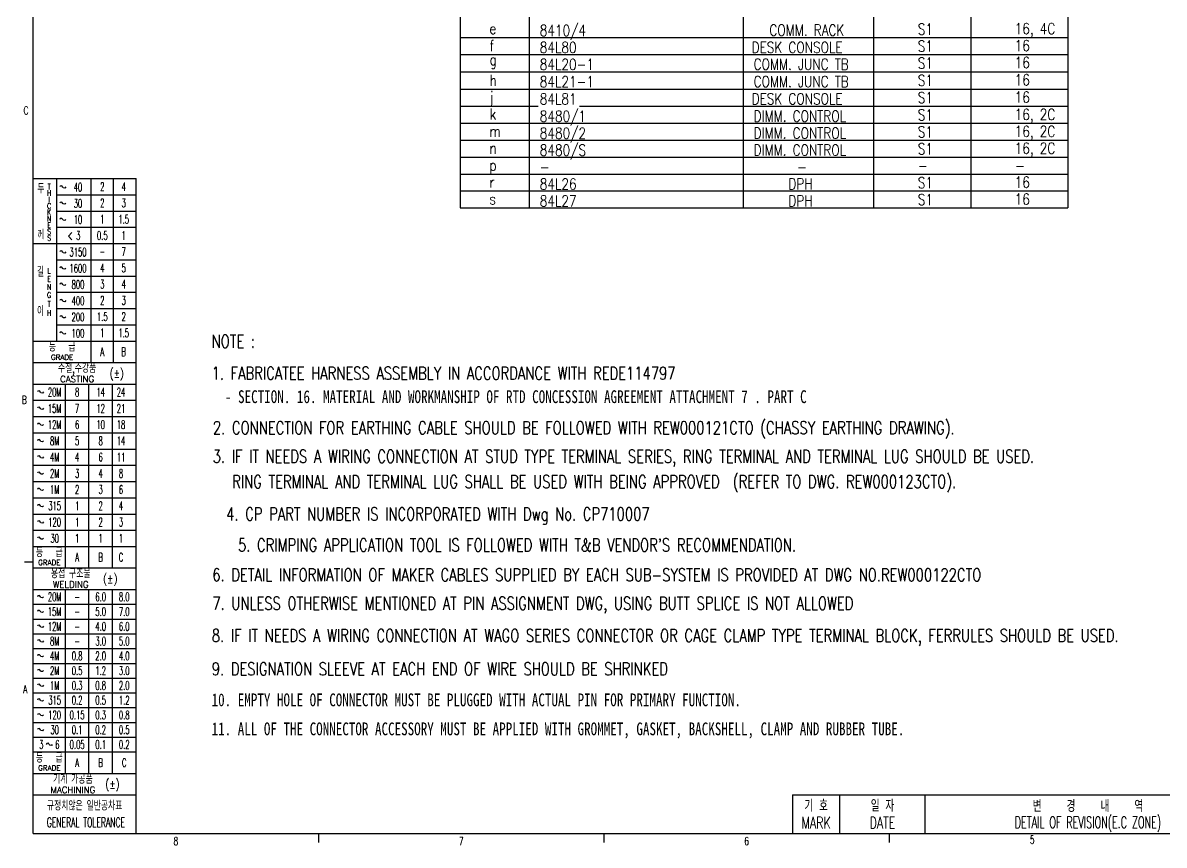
# Model space of a CAD drawing. Extents: x 260 to 819, y -886 to -454.
# Drawn here: x 270.6 to 537.3, y -875.6 to -683.5 of the extents above; entities that cross this region are included whole.
import ezdxf
from ezdxf.enums import TextEntityAlignment as Align

# ---------------------------------------------------------------- set-up
doc = ezdxf.new("R2010")
doc.units = 0
doc.header["$LTSCALE"] = 150
doc.header["$MEASUREMENT"] = 0
doc.linetypes.add('DASHED', pattern=[0.75, 0.5, -0.25])
doc.layers.get('0').update_dxf_attribs({"color": 6, "linetype": 'CONTINUOUS'})
doc.layers.add('현배선도', color=7, linetype='CONTINUOUS')
doc.styles.add('ROMANS', font='txt', dxfattribs={"height": 0.2})
doc.styles.get("Standard").update_dxf_attribs({"font": 'romans.shx', "width": 0.8, "bigfont": 'whgtxt.shx'})

# ---------------------------------------------------------------- blocks, each defined once
blk = doc.blocks.new('ansi-c')
at = {"color": 5, "linetype": 'Continuous'}
for p, q in [((-56.4, 358.06), (-56.4, 764.46)), ((-56.4, 511.06), (-32.4, 511.06)), ((-32.4, 358.06), (-32.4, 511.06)), ((-56.4, 463.06), (-32.4, 463.06)), ((-56.4, 415.06), (-32.4, 415.06)), ((-56.4, 367.06), (-32.4, 367.06)), ((121, 367.06), (283.5, 367.06)), ((-56.4, 358.06), (477, 358.06))]:
    blk.add_line(p, q, dxfattribs=at)
at = {"color": 210, "linetype": 'Continuous'}
for p, q in [((-50.9, 473.11), (-50.9, 511.06)), ((-42.9, 468.09), (-42.9, 511.06)), ((-37.65, 468.09), (-37.65, 511.06)), ((-50.9, 507.27), (-32.4, 507.27)), ((-50.9, 503.47), (-32.4, 503.47)), ((-50.9, 499.68), (-32.4, 499.68)), ((-56.4, 495.88), (-32.4, 495.88)), ((-50.9, 492.09), (-32.4, 492.09)), ((-50.9, 488.29), (-32.4, 488.29)), ((-50.9, 484.5), (-32.4, 484.5)), ((-50.9, 480.7), (-32.4, 480.7)), ((-50.9, 476.91), (-32.4, 476.91)), ((-56.4, 473.11), (-32.4, 473.11)), ((-56.4, 468.09), (-32.4, 468.09)), ((-48.9, 420.09), (-48.9, 463.06)), ((-43.4, 420.09), (-43.4, 463.06)), ((-37.9, 420.09), (-37.9, 463.06)), ((-56.4, 459.27), (-32.4, 459.27)), ((-56.4, 455.47), (-32.4, 455.47)), ((-56.4, 451.68), (-32.4, 451.68)), ((-56.4, 447.88), (-32.4, 447.88)), ((-56.4, 444.09), (-32.4, 444.09)), ((-56.4, 440.29), (-32.4, 440.29)), ((-56.4, 436.5), (-32.4, 436.5)), ((-56.4, 432.7), (-32.4, 432.7)), ((-56.4, 428.91), (-32.4, 428.91)), ((-56.4, 425.11), (-32.4, 425.11)), ((-58.45, 421.56), (-56.4, 421.56)), ((-56.4, 420.09), (-32.4, 420.09)), ((-48.9, 372.09), (-48.9, 415.06)), ((-43.4, 372.09), (-43.4, 415.06)), ((-37.9, 372.09), (-37.9, 415.06)), ((-56.4, 411.61), (-32.4, 411.61)), ((-56.4, 408.16), (-32.4, 408.16)), ((-56.4, 404.71), (-32.4, 404.71)), ((-56.4, 401.26), (-32.4, 401.26)), ((-56.4, 397.81), (-32.4, 397.81)), ((-56.4, 394.36), (-32.4, 394.36)), ((-56.4, 390.91), (-32.4, 390.91)), ((-56.4, 387.46), (-32.4, 387.46)), ((-56.4, 384.01), (-32.4, 384.01)), ((-56.4, 380.56), (-32.4, 380.56)), ((-56.4, 377.11), (-32.4, 377.11)), ((-56.4, 372.09), (-32.4, 372.09)), ((132, 358.06), (132, 367.06)), ((152, 358.06), (152, 367.06)), ((10.28, 355.96), (10.28, 358.06)), ((76.95, 355.96), (76.95, 358.06)), ((143.63, 355.96), (143.63, 358.06))]:
    blk.add_line(p, q, dxfattribs=at)
at = {"color": 5, "linetype": 'DASHED'}
blk.add_line((121, 367.06), (121, 358.06), dxfattribs=at)
at = {"color": 130, "linetype": 'Continuous'}
for points in [[(-48.8, 509.12), (-49.02, 508.86), (-49.41, 508.93), (-49.5, 509.08), (-49.5, 509.08), (-49.69, 509.37), (-50.1, 509.31), (-50.2, 509.12)], [(-48.8, 505.32), (-49.02, 505.06), (-49.41, 505.14), (-49.5, 505.28), (-49.5, 505.28), (-49.69, 505.58), (-50.1, 505.52), (-50.2, 505.32)], [(-48.8, 501.53), (-49.02, 501.27), (-49.41, 501.34), (-49.5, 501.49), (-49.5, 501.49), (-49.69, 501.78), (-50.1, 501.72), (-50.2, 501.53)], [(-48.8, 493.94), (-49.02, 493.68), (-49.41, 493.75), (-49.5, 493.9), (-49.5, 493.9), (-49.69, 494.19), (-50.1, 494.13), (-50.2, 493.94)], [(-48.8, 490.14), (-49.02, 489.88), (-49.41, 489.96), (-49.5, 490.1), (-49.5, 490.1), (-49.69, 490.4), (-50.1, 490.34), (-50.2, 490.14)], [(-48.8, 486.35), (-49.02, 486.09), (-49.41, 486.16), (-49.5, 486.31), (-49.5, 486.31), (-49.69, 486.6), (-50.1, 486.54), (-50.2, 486.35)], [(-48.8, 482.55), (-49.02, 482.29), (-49.41, 482.37), (-49.5, 482.51), (-49.5, 482.51), (-49.69, 482.81), (-50.1, 482.75), (-50.2, 482.55)], [(-48.8, 478.76), (-49.02, 478.5), (-49.41, 478.57), (-49.5, 478.72), (-49.5, 478.72), (-49.69, 479.01), (-50.1, 478.95), (-50.2, 478.76)], [(-48.8, 474.96), (-49.02, 474.7), (-49.41, 474.78), (-49.5, 474.92), (-49.5, 474.92), (-49.69, 475.22), (-50.1, 475.16), (-50.2, 474.96)], [(-54.05, 461.21), (-54.27, 460.95), (-54.66, 461.02), (-54.75, 461.17), (-54.75, 461.17), (-54.94, 461.46), (-55.35, 461.4), (-55.45, 461.21)], [(-54.05, 457.41), (-54.27, 457.15), (-54.66, 457.22), (-54.75, 457.37), (-54.75, 457.37), (-54.94, 457.66), (-55.35, 457.61), (-55.45, 457.41)], [(-54.05, 453.62), (-54.27, 453.36), (-54.66, 453.43), (-54.75, 453.58), (-54.75, 453.58), (-54.94, 453.87), (-55.35, 453.81), (-55.45, 453.62)], [(-54.05, 449.82), (-54.27, 449.56), (-54.66, 449.63), (-54.75, 449.78), (-54.75, 449.78), (-54.94, 450.07), (-55.35, 450.02), (-55.45, 449.82)], [(-54.05, 446.03), (-54.27, 445.77), (-54.66, 445.84), (-54.75, 445.99), (-54.75, 445.99), (-54.94, 446.28), (-55.35, 446.22), (-55.45, 446.03)], [(-54.05, 442.23), (-54.27, 441.97), (-54.66, 442.04), (-54.75, 442.19), (-54.75, 442.19), (-54.94, 442.48), (-55.35, 442.43), (-55.45, 442.23)], [(-54.05, 438.44), (-54.27, 438.18), (-54.66, 438.25), (-54.75, 438.4), (-54.75, 438.4), (-54.94, 438.69), (-55.35, 438.63), (-55.45, 438.44)], [(-54.05, 434.64), (-54.27, 434.38), (-54.66, 434.45), (-54.75, 434.6), (-54.75, 434.6), (-54.94, 434.89), (-55.35, 434.84), (-55.45, 434.64)], [(-54.05, 430.85), (-54.27, 430.59), (-54.66, 430.66), (-54.75, 430.81), (-54.75, 430.81), (-54.94, 431.1), (-55.35, 431.04), (-55.45, 430.85)], [(-54.05, 427.05), (-54.27, 426.79), (-54.66, 426.86), (-54.75, 427.01), (-54.75, 427.01), (-54.94, 427.3), (-55.35, 427.25), (-55.45, 427.05)], [(-54.05, 413.38), (-54.27, 413.12), (-54.66, 413.19), (-54.75, 413.34), (-54.75, 413.34), (-54.94, 413.63), (-55.35, 413.57), (-55.45, 413.38)], [(-54.05, 409.93), (-54.27, 409.67), (-54.66, 409.74), (-54.75, 409.89), (-54.75, 409.89), (-54.94, 410.18), (-55.35, 410.12), (-55.45, 409.93)], [(-54.05, 406.48), (-54.27, 406.22), (-54.66, 406.29), (-54.75, 406.44), (-54.75, 406.44), (-54.94, 406.73), (-55.35, 406.67), (-55.45, 406.48)], [(-54.05, 403.03), (-54.27, 402.77), (-54.66, 402.84), (-54.75, 402.99), (-54.75, 402.99), (-54.94, 403.28), (-55.35, 403.22), (-55.45, 403.03)], [(-54.05, 399.58), (-54.27, 399.32), (-54.66, 399.39), (-54.75, 399.54), (-54.75, 399.54), (-54.94, 399.83), (-55.35, 399.77), (-55.45, 399.58)], [(-54.05, 396.13), (-54.27, 395.87), (-54.66, 395.94), (-54.75, 396.09), (-54.75, 396.09), (-54.94, 396.38), (-55.35, 396.32), (-55.45, 396.13)], [(-54.05, 392.68), (-54.27, 392.42), (-54.66, 392.49), (-54.75, 392.64), (-54.75, 392.64), (-54.94, 392.93), (-55.35, 392.87), (-55.45, 392.68)], [(-54.05, 389.23), (-54.27, 388.97), (-54.66, 389.04), (-54.75, 389.19), (-54.75, 389.19), (-54.94, 389.48), (-55.35, 389.42), (-55.45, 389.23)], [(-54.05, 385.78), (-54.27, 385.52), (-54.66, 385.59), (-54.75, 385.74), (-54.75, 385.74), (-54.94, 386.03), (-55.35, 385.97), (-55.45, 385.78)], [(-54.05, 382.33), (-54.27, 382.07), (-54.66, 382.14), (-54.75, 382.29), (-54.75, 382.29), (-54.94, 382.58), (-55.35, 382.52), (-55.45, 382.33)], [(-51.95, 378.88), (-52.17, 378.62), (-52.56, 378.69), (-52.65, 378.84), (-52.65, 378.84), (-52.84, 379.13), (-53.25, 379.07), (-53.35, 378.88)]]:
    blk.add_lwpolyline(points, dxfattribs=at)
for s, height, width, p in [('C', 1.9, 0.655684, (-58.09, 527)), ('두', 2, 0.65, (-54.6, 508.66)), ('T', 1.3, 0.797385, (-52.7, 509.19)), ('40', 2, 0.582, (-45.95, 509.08)), ('2', 2, 0.582, (-40.27, 509.17)), ('4', 2, 0.582, (-35.27, 509.17)), ('H', 1.3, 0.797385, (-52.7, 507.69)), ('I', 1.3, 0.797385, (-52.7, 506.19)), ('C', 1.3, 0.797385, (-52.7, 504.69)), ('30', 2, 0.582, (-45.95, 505.28)), ('2', 2, 0.582, (-40.27, 505.37)), ('3', 2, 0.582, (-35.27, 505.37)), ('N', 1.3, 0.797385, (-52.7, 501.69)), ('K', 1.3, 0.797385, (-52.7, 503.19)), ('10', 2, 0.582, (-45.95, 501.49)), ('1', 2, 0.582, (-40.27, 501.58)), ('1.5', 2, 0.582, (-35.27, 501.58)), ('께', 2, 0.65, (-54.6, 497.89)), ('S', 1.3, 0.797385, (-52.7, 498.69)), ('E', 1.3, 0.797385, (-52.7, 500.19)), ('< 3', 2, 0.582, (-46.9, 497.78)), ('0.5', 2, 0.582, (-40.27, 497.78)), ('1', 2, 0.582, (-35.27, 497.78)), ('S', 1.3, 0.797385, (-52.7, 497.19)), ('3150', 2, 0.582, (-45.95, 493.9)), ('-', 2, 0.582, (-40.27, 493.99)), ('7', 2, 0.582, (-35.27, 493.99)), ('1600', 2, 0.582, (-45.95, 490.1)), ('4', 2, 0.582, (-40.27, 490.19)), ('5', 2, 0.582, (-35.27, 490.19)), ('길', 2, 0.65, (-54.7, 489.19)), ('E', 1.3, 0.797385, (-52.7, 487.63)), ('L', 1.3, 0.797385, (-52.7, 489.52)), ('N', 1.3, 0.797385, (-52.7, 485.74)), ('800', 2, 0.582, (-45.95, 486.31)), ('3', 2, 0.582, (-40.27, 486.4)), ('4', 2, 0.582, (-35.27, 486.4)), ('G', 1.3, 0.797385, (-52.7, 483.86)), ('400', 2, 0.582, (-45.95, 482.51)), ('2', 2, 0.582, (-40.27, 482.6)), ('3', 2, 0.582, (-35.27, 482.6)), ('이', 2, 0.65, (-54.7, 480.01)), ('T', 1.3, 0.797385, (-52.7, 481.77)), ('H', 1.3, 0.797385, (-52.7, 479.68)), ('200', 2, 0.582, (-45.95, 478.72)), ('1.5', 2, 0.582, (-40.27, 478.81)), ('2', 2, 0.582, (-35.27, 478.81)), ('100', 2, 0.582, (-45.95, 474.92)), ('1', 2, 0.582, (-40.27, 475.01)), ('1.5', 2, 0.582, (-35.27, 475.01)), ('등   급', 2, 0.65, (-49.65, 471.68)), ('GRADE', 1.2, 1.015333, (-49.65, 469.32)), ('A', 2, 0.582, (-40.27, 470.6)), ('B', 2, 0.582, (-35.27, 470.6)), ('주철,주강품', 2, 0.65, (-46.15, 466.71)), ('(±)', 2, 0.782, (-36.9, 465.58)), ('CASTING', 1.5, 0.982, (-46.15, 464.24)), ('20M', 2, 0.582, (-51.4, 461.17)), ('8', 2, 0.582, (-46.15, 461.17)), ('14', 2, 0.582, (-40.65, 461.17)), ('24', 2, 0.582, (-35.9, 461.17)), ('B', 1.9, 0.655684, (-58.49, 459.39)), ('15M', 2, 0.582, (-51.4, 457.37)), ('7', 2, 0.582, (-46.15, 457.37)), ('12', 2, 0.582, (-40.65, 457.37)), ('21', 2, 0.582, (-35.9, 457.37)), ('12M', 2, 0.582, (-51.4, 453.58)), ('6', 2, 0.582, (-46.15, 453.58)), ('10', 2, 0.582, (-40.65, 453.58)), ('18', 2, 0.582, (-35.9, 453.58)), ('8M', 2, 0.582, (-51.4, 449.78)), ('5', 2, 0.582, (-46.15, 449.78)), ('8', 2, 0.582, (-40.65, 449.78)), ('14', 2, 0.582, (-35.9, 449.78)), ('4M', 2, 0.582, (-51.4, 445.99)), ('4', 2, 0.582, (-46.15, 445.99)), ('6', 2, 0.582, (-40.65, 445.99)), ('11', 2, 0.582, (-35.9, 445.99)), ('2M', 2, 0.582, (-51.4, 442.19)), ('3', 2, 0.582, (-46.15, 442.19)), ('4', 2, 0.582, (-40.65, 442.19)), ('8', 2, 0.582, (-35.9, 442.19)), ('1M', 2, 0.582, (-51.4, 438.4)), ('2', 2, 0.582, (-46.15, 438.4)), ('3', 2, 0.582, (-40.65, 438.4)), ('6', 2, 0.582, (-35.9, 438.4)), ('315', 2, 0.582, (-51.4, 434.6)), ('1', 2, 0.582, (-46.15, 434.6)), ('2', 2, 0.582, (-40.65, 434.6)), ('4', 2, 0.582, (-35.9, 434.6)), ('120', 2, 0.582, (-51.4, 430.81)), ('1', 2, 0.582, (-46.15, 430.81)), ('2', 2, 0.582, (-40.65, 430.81)), ('3', 2, 0.582, (-35.9, 430.81)), ('30', 2, 0.582, (-51.4, 427.01)), ('1', 2, 0.582, (-46.15, 427.01)), ('1', 2, 0.582, (-40.65, 427.01)), ('1', 2, 0.582, (-35.9, 427.01)), ('등   급', 2, 0.65, (-52.65, 423.64)), ('GRADE', 1.2, 1.015333, (-52.65, 421.36)), ('A', 2, 0.582, (-46.15, 422.6)), ('B', 2, 0.582, (-40.65, 422.6)), ('C', 2, 0.582, (-35.9, 422.6)), ('용접 구조물', 2, 0.65, (-47.65, 418.71)), ('(±)', 2, 0.782, (-38.4, 417.58)), ('WELDING', 1.5, 0.982, (-47.65, 416.24)), ('20M', 2, 0.582, (-51.4, 413.34)), ('6.0', 2, 0.582, (-40.65, 413.34)), ('8.0', 2, 0.582, (-35.15, 413.34)), ('15M', 2, 0.582, (-51.4, 409.89)), ('-', 2, 0.582, (-46.15, 413.34)), ('5.0', 2, 0.582, (-40.65, 409.89)), ('7.0', 2, 0.582, (-35.15, 409.89)), ('-', 2, 0.582, (-46.15, 409.89)), ('12M', 2, 0.582, (-51.4, 406.44)), ('-', 2, 0.582, (-46.15, 406.44)), ('4.0', 2, 0.582, (-40.65, 406.44)), ('6.0', 2, 0.582, (-35.15, 406.44)), ('8M', 2, 0.582, (-51.4, 402.99)), ('-', 2, 0.582, (-46.15, 402.99)), ('3.0', 2, 0.582, (-40.65, 402.99)), ('5.0', 2, 0.582, (-35.15, 402.99)), ('4M', 2, 0.582, (-51.4, 399.54)), ('0.8', 2, 0.582, (-46.15, 399.54)), ('2.0', 2, 0.582, (-40.65, 399.54)), ('4.0', 2, 0.582, (-35.15, 399.54)), ('2M', 2, 0.582, (-51.4, 396.09)), ('0.5', 2, 0.582, (-46.15, 396.09)), ('1.2', 2, 0.582, (-40.65, 396.09)), ('3.0', 2, 0.582, (-35.15, 396.09)), ('A', 1.9, 0.655684, (-58.29, 391.77)), ('1M', 2, 0.582, (-51.4, 392.64)), ('0.3', 2, 0.582, (-46.15, 392.64)), ('0.8', 2, 0.582, (-40.65, 392.64)), ('2.0', 2, 0.582, (-35.15, 392.64)), ('315', 2, 0.582, (-51.4, 389.19)), ('0.2', 2, 0.582, (-46.15, 389.19)), ('0.5', 2, 0.582, (-40.65, 389.19)), ('1.2', 2, 0.582, (-35.15, 389.19)), ('120', 2, 0.582, (-51.4, 385.74)), ('0.15', 2, 0.582, (-46.15, 385.74)), ('0.3', 2, 0.582, (-40.65, 385.74)), ('0.8', 2, 0.582, (-35.15, 385.74)), ('30', 2, 0.582, (-51.4, 382.29)), ('0.1', 2, 0.582, (-46.15, 382.29)), ('0.2', 2, 0.582, (-40.65, 382.29)), ('0.5', 2, 0.582, (-35.15, 382.29)), ('3', 2, 0.582, (-54.52, 378.84)), ('6', 2, 0.582, (-50.77, 378.84)), ('0.05', 2, 0.582, (-46.15, 378.84)), ('0.1', 2, 0.582, (-40.65, 378.84)), ('0.2', 2, 0.582, (-35.15, 378.84)), ('등   급', 2, 0.65, (-52.65, 375.64)), ('GRADE', 1.2, 1.015333, (-52.65, 373.36)), ('A', 2, 0.582, (-46.15, 374.6)), ('B', 2, 0.582, (-40.65, 374.6)), ('C', 2, 0.582, (-35.15, 374.6)), ('기계 가공품', 2, 0.65, (-47.15, 370.71)), ('(±)', 2, 0.782, (-37.9, 369.58)), ('MACHINING', 1.5, 0.982, (-47.15, 368.24)), ('규정치않은 일반공차표', 2, 0.65, (-44.4, 364.46)), ('기 호', 2.8, 0.7, (126.5, 364.56)), ('일 자', 2.8, 0.7, (142, 364.56)), ('변    경    내    역', 2.8, 0.7, (190, 364.46)), ('GENERAL TOLERANCE', 2.2, 0.591091, (-44.1, 360.66)), ('MARK', 2.7, 0.700519, (126.5, 360.56)), ('DATE', 2.7, 0.700519, (142, 360.56)), ('DETAIL OF REVISION(E.C ZONE)', 2.7, 0.607926, (190, 360.66)), ('5', 1.9, 0.655684, (176.97, 356.61)), ('8', 1.9, 0.655684, (-23.08, 356.28)), ('7', 1.9, 0.655684, (43.6, 356.28)), ('6', 1.9, 0.655684, (110.27, 356.28))]:
    blk.add_text(s, height=height, dxfattribs=dict(at, width=width)).set_placement(p, align=Align.MIDDLE_CENTER)

msp = doc.modelspace()

# ---------------------------------------------------------------- linework, layer by layer
at = {"layer": '현배선도', "color": 0}
for p, q in [((388.95, -574.07), (388.95, -726.74)), ((388.95, -602.91), (388.95, -726.74)), ((372.79, -679), (372.79, -690.88)), ((438.89, -679), (438.89, -690.88)), ((469.33, -679), (469.33, -690.88)), ((492.06, -679), (492.06, -690.88)), ((514.79, -679), (514.79, -690.88)), ((372.79, -686.92), (404.19, -686.92)), ((390.71, -686.92), (469.33, -686.92)), ((469.33, -686.92), (492.06, -686.92)), ((492.06, -686.92), (514.79, -686.92)), ((372.79, -690.88), (401.3, -690.88)), ((372.79, -690.88), (372.79, -694.92)), ((388.95, -690.88), (388.95, -694.92)), ((391.05, -690.88), (469.33, -690.88)), ((438.89, -690.88), (438.89, -694.92)), ((469.33, -690.88), (492.06, -690.88)), ((469.33, -690.88), (469.33, -694.92)), ((492.06, -690.88), (514.79, -690.88)), ((492.06, -690.88), (492.06, -694.92)), ((514.79, -690.88), (514.79, -694.92)), ((372.79, -694.92), (405.23, -694.92)), ((372.79, -694.92), (372.79, -698.96)), ((388.95, -694.92), (388.95, -698.96)), ((391.05, -694.92), (469.33, -694.92)), ((438.89, -694.92), (438.89, -698.96)), ((469.33, -694.92), (492.06, -694.92)), ((469.33, -694.92), (469.33, -698.96)), ((492.06, -694.92), (514.79, -694.92)), ((492.06, -694.92), (492.06, -698.96)), ((514.79, -694.92), (514.79, -698.96)), ((372.79, -698.96), (405.23, -698.96)), ((372.79, -698.96), (372.79, -703)), ((388.95, -698.96), (388.95, -703)), ((391.05, -698.96), (469.33, -698.96)), ((438.89, -698.96), (438.89, -703)), ((469.33, -698.96), (492.06, -698.96)), ((469.33, -698.96), (469.33, -703)), ((492.06, -698.96), (514.79, -698.96)), ((492.06, -698.96), (492.06, -703)), ((514.79, -698.96), (514.79, -703)), ((372.79, -703), (391.05, -703)), ((372.79, -703), (372.79, -706.96)), ((388.95, -703), (388.95, -706.96)), ((400.71, -703), (469.33, -703)), ((438.89, -703), (438.89, -706.96)), ((469.33, -703), (492.06, -703)), ((469.33, -703), (469.33, -706.96)), ((492.06, -703), (514.79, -703)), ((492.06, -703), (492.06, -706.96)), ((514.79, -703), (514.79, -706.96)), ((372.79, -706.96), (403.51, -706.96)), ((372.79, -706.96), (372.79, -710.91)), ((388.95, -706.96), (388.95, -710.91)), ((403.51, -706.96), (469.33, -706.96)), ((438.89, -706.96), (438.89, -710.91)), ((469.33, -706.96), (492.06, -706.96)), ((469.33, -706.96), (469.33, -710.91)), ((492.06, -706.96), (514.79, -706.96)), ((492.06, -706.96), (492.06, -710.91)), ((514.79, -706.96), (514.79, -710.91)), ((372.79, -710.91), (404.1, -710.91)), ((372.79, -710.91), (372.79, -726.74)), ((388.95, -710.91), (388.95, -714.87)), ((390.71, -710.91), (469.33, -710.91)), ((438.89, -710.91), (438.89, -726.74)), ((469.33, -710.91), (492.06, -710.91)), ((469.33, -710.91), (469.33, -726.74)), ((492.06, -710.91), (514.79, -710.91)), ((492.06, -710.91), (492.06, -726.74)), ((514.79, -710.91), (514.79, -726.74)), ((372.79, -714.87), (404.1, -714.87)), ((390.71, -714.87), (469.33, -714.87)), ((469.33, -714.87), (492.06, -714.87)), ((492.06, -714.87), (514.79, -714.87)), ((372.79, -718.83), (469.33, -718.83)), ((381.86, -718.83), (469.33, -718.83)), ((469.33, -718.83), (492.06, -718.83)), ((492.06, -718.83), (514.79, -718.83)), ((372.79, -722.79), (401.3, -722.79)), ((391.05, -722.79), (469.33, -722.79)), ((469.33, -722.79), (492.06, -722.79)), ((492.06, -722.79), (514.79, -722.79)), ((372.79, -726.74), (401.3, -726.74)), ((391.05, -726.74), (469.33, -726.74)), ((469.33, -726.74), (492.06, -726.74)), ((492.06, -726.74), (514.79, -726.74))]:
    msp.add_line(p, q, dxfattribs=at)

# ---------------------------------------------------------------- block references
at = {"linetype": 'DASHED'}
msp.add_blockref('ansi-c', (329.46, -1230.96), dxfattribs=at)
msp.add_blockref('ansi-c', (329.46, -1230.96), dxfattribs=at)

# ---------------------------------------------------------------- texts
at = {"color": 7, "width": 0.75}
for s, p in [('NOTE : ', (314.73, -757.92)), ('1. FABRICATEE HARNESS ASSEMBLY IN ACCORDANCE WITH REDE114797', (314.73, -765.36)), ('2. CONNECTION FOR EARTHING CABLE SHOULD BE FOLLOWED WITH REW000121CTO (CHASSY EARTHING DRAWING).', (315.03, -778.12)), ('3. IF IT NEEDS A WIRING CONNECTION AT STUD TYPE TERMINAL SERIES, RING TERMINAL AND TERMINAL LUG SHOULD BE USED.', (314.98, -784.8)), ('RING TERMINAL AND TERMINAL LUG SHALL BE USED WITH BEING APPROVED  (REFER TO DWG. REW000123CTO).', (319.53, -790.69)), ('6. DETAIL INFORMATION OF MAKER CABLES SUPPLIED BY EACH SUB-SYSTEM IS PROVIDED AT DWG NO.REW000122CTO', (314.89, -812.47)), ('7. UNLESS OTHERWISE MENTIONED AT PIN ASSIGNMENT DWG, USING BUTT SPLICE IS NOT ALLOWED ', (314.89, -819.12)), ('8. IF IT NEEDS A WIRING CONNECTION AT WAGO SERIES CONNECTOR OR CAGE CLAMP TYPE TERMINAL BLOCK, FERRULES SHOULD BE USED.', (314.77, -826.64)), ('9. DESIGNATION SLEEVE AT EACH END OF WIRE SHOULD BE SHRINKED', (314.77, -834.44))]:
    msp.add_text(s, height=3, dxfattribs=at).set_placement(p, align=Align.MIDDLE_LEFT)
at = {"color": 255, "linetype": 'Continuous', "width": 0.75}
for s, p in [('4. CP PART NUMBER IS INCORPORATED WITH Dwg No. CP710007', (367.59, -798.24)), ("5. CRIMPING APPLICATION TOOL IS FOLLOWED WITH T&B VENDOR'S RECOMMENDATION.", (386.08, -805.51))]:
    msp.add_text(s, height=3, dxfattribs=at).set_placement(p, align=Align.MIDDLE_CENTER)
at = {"layer": '현배선도', "color": 0, "width": 0.8}
for s, height, p in [('e', 2.58, (379.64, -686.12)), ('8410/4', 2.583, (391.4, -686.58)), ('COMM. RACK', 2.583, (445.03, -686.5)), ('S1', 2.583, (479.72, -686.27)), ('16, 4C', 2.583, (502.35, -686.15)), ('f', 2.58, (379.67, -690.14)), ('DESK CONSOLE', 2.5833, (440.89, -690.52)), ('S1', 2.583, (479.72, -690.23)), ('16', 2.583, (502.35, -690.11)), ('84L80', 2.583, (391.4, -690.54)), ('g', 2.58, (379.67, -693.36)), ('84L20-1', 2.583, (391.4, -694.5)), ('COMM. JUNC TB', 2.5833, (441.34, -694.47)), ('S1', 2.583, (479.72, -694.19)), ('16', 2.583, (502.35, -694.06)), ('h', 2.58, (379.67, -698.23)), ('COMM. JUNC TB', 2.5833, (441.34, -698.52)), ('S1', 2.583, (479.72, -698.23)), ('16', 2.583, (502.35, -698.11)), ('84L21-1', 2.583, (391.4, -698.54)), ('j', 2.58, (379.64, -702.12)), ('84L81', 2.583, (391.4, -702.58)), ('DESK CONSOLE', 2.5833, (440.89, -702.56)), ('S1', 2.583, (479.72, -702.27)), ('16', 2.583, (502.35, -702.15)), ('k', 2.58, (379.71, -706.07)), ('8480/1', 2.583, (391.4, -706.62)), ('S1', 2.583, (479.72, -706.31)), ('16, 2C', 2.583, (502.35, -706.19)), ('DIMM. CONTROL', 2.5833, (441.34, -706.6)), ('m', 2.58, (379.64, -710.12)), ('8480/2', 2.583, (391.4, -710.58)), ('DIMM. CONTROL', 2.5833, (441.34, -710.56)), ('S1', 2.583, (479.72, -710.27)), ('16, 2C', 2.583, (502.35, -710.15)), ('8480/S', 2.583, (391.4, -714.54)), ('DIMM. CONTROL', 2.5833, (441.34, -714.51)), ('S1', 2.583, (479.72, -714.23)), ('16, 2C', 2.583, (502.35, -714.1)), ('n', 2.58, (379.64, -714.07)), ('p', 2.58, (379.64, -718.03)), ('-', 2.58, (479.72, -718.18)), ('-', 2.58, (502.45, -718.18)), ('84L26', 2.583, (391.4, -722.45)), ('-', 2.58, (391.4, -718.5)), ('DPH', 2.583, (449.47, -722.43)), ('-', 2.58, (451.49, -718.47)), ('S1', 2.583, (479.72, -722.14)), ('16', 2.583, (502.35, -722.02)), ('r', 2.58, (379.64, -721.99)), ('s', 2.58, (379.64, -725.94)), ('84L27', 2.583, (391.4, -726.41)), ('DPH', 2.583, (449.47, -726.39)), ('S1', 2.583, (479.72, -726.1)), ('16', 2.583, (502.35, -725.98))]:
    msp.add_text(s, height=height, dxfattribs=at).set_placement(p)
at = {"layer": '현배선도', "color": 0, "linetype": 'DASHED', "ltscale": 0.05, "style": 'ROMANS', "width": 0.75}
for s, p in [('   - SECTION. 16. MATERIAL AND WORKMANSHIP OF RTD CONCESSION AGREEMENT ATTACHMENT 7 . PART C ', (313.27, -770.85)), ('10. EMPTY HOLE OF CONNECTOR MUST BE PLUGGED WITH ACTUAL PIN FOR PRIMARY FUNCTION.', (314.72, -841.68)), ('11. ALL OF THE CONNECTOR ACCESSORY MUST BE APPLIED WITH GROMMET, GASKET, BACKSHELL, CLAMP AND RUBBER TUBE.', (314.72, -848.46))]:
    msp.add_text(s, height=2.9925, dxfattribs=at).set_placement(p, align=Align.MIDDLE_LEFT)

doc.saveas('drawing.dxf')
